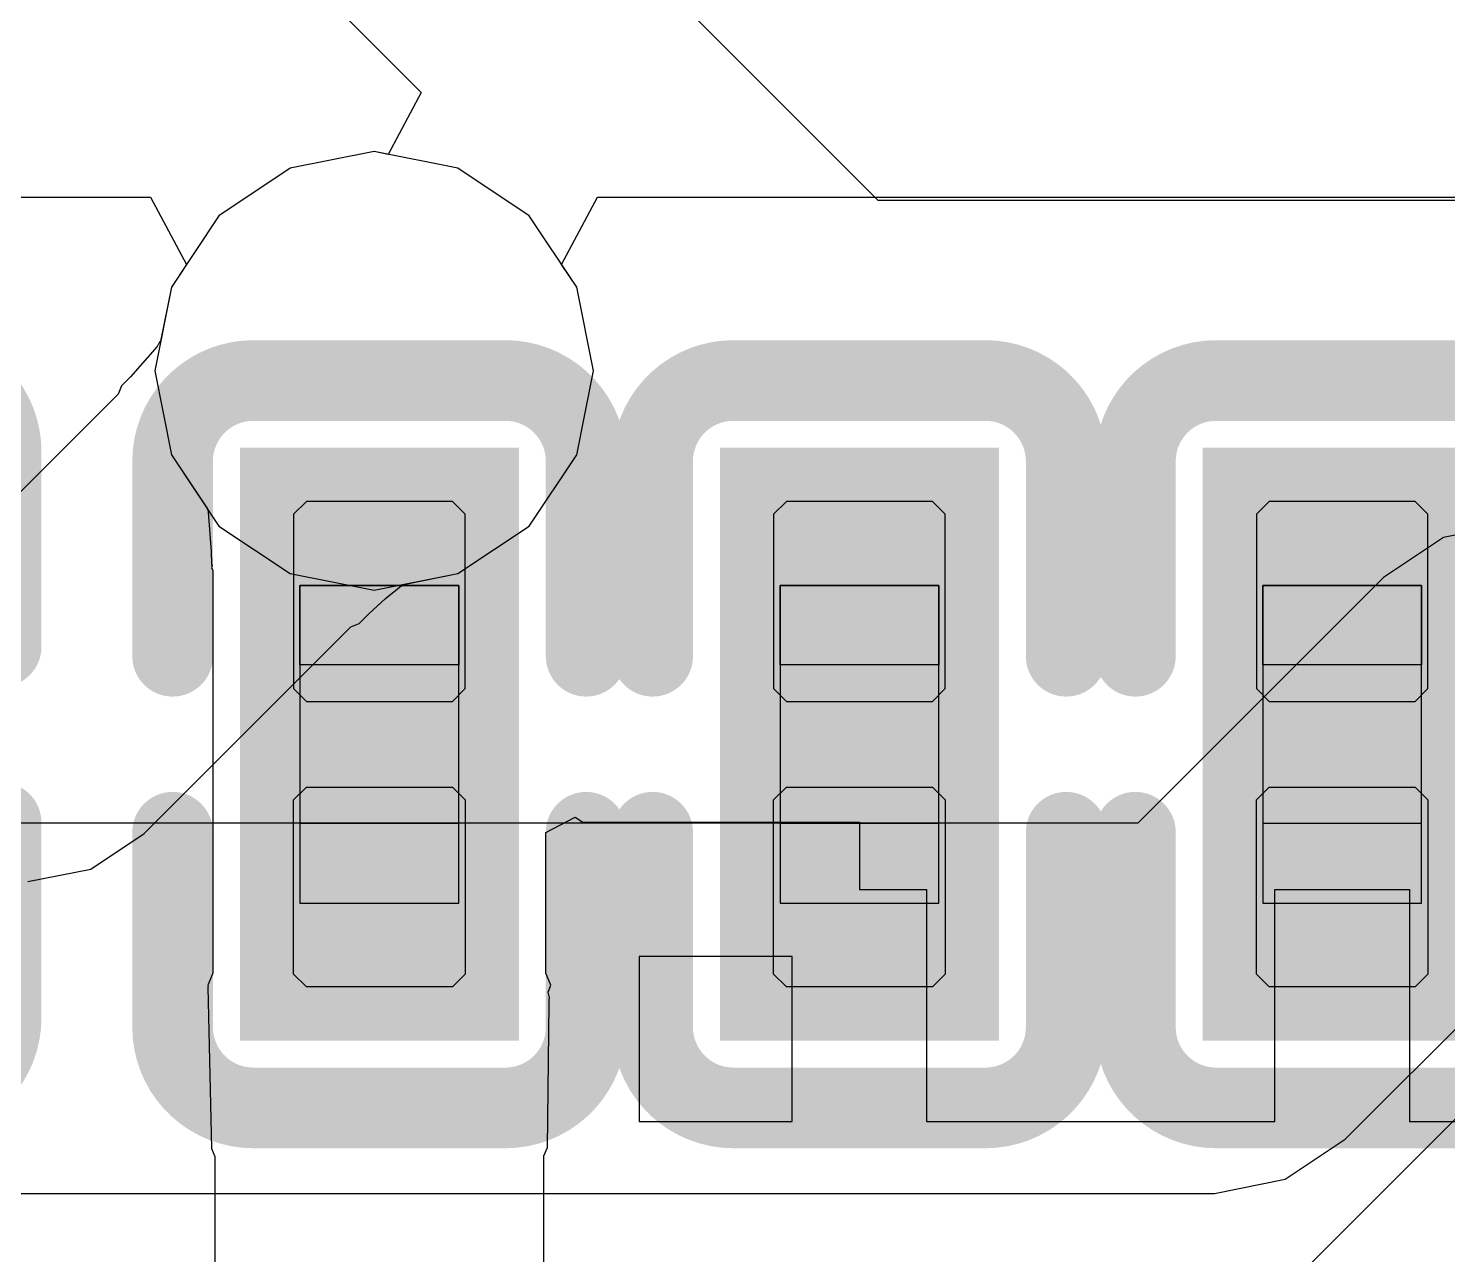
# Model space of a CAD drawing. Header units: millimetres. Extents: x 50 to 153, y 18 to 71.
# Drawn here: x 131.396 to 134.077, y 36.994 to 39.31 of the extents above; entities that cross this region are included whole.
import ezdxf

# ---------------------------------------------------------------- set-up
doc = ezdxf.new("R2010")
doc.units = ezdxf.units.MM
for name, color, linetype in [('BottomLayer', 5, 'Continuous'), ('BottomOverlay', 54, 'Continuous'), ('BottomPaste', 16, 'Continuous'), ('BottomSolder', 6, 'Continuous'), ('ConnectLayer', 7, 'Continuous'), ('Mechanical4', 56, 'Continuous'), ('Mechanical5', 56, 'Continuous'), ('TopOverlay', 2, 'Continuous')]:
    doc.layers.add(name, color=color, linetype=linetype)

# ---------------------------------------------------------------- blocks, each defined once
blk = doc.blocks.new('C0201_B_17')
at = {"layer": 'BottomLayer'}
for points in [[(-0.4623, -0.1444), (-0.0938, -0.1444), (-0.4623, 0.1796), (-0.0938, 0.1796)], [(0.0862, -0.1444), (0.4546, -0.1444), (0.0862, 0.1796), (0.4546, 0.1796)]]:
    blk.add_solid(points, dxfattribs=at)
at = {"layer": 'BottomOverlay', "const_width": 0.1524}
for points in [[(-0.6909, 0.2558, -0.414214), (-0.5385, 0.4082)], [(0.5308, 0.4082, -0.414214), (0.6832, 0.2558)], [(-0.5385, -0.373, -0.414214), (-0.6909, -0.2206)], [(0.6832, -0.2206, -0.414214), (0.5308, -0.373)]]:
    blk.add_lwpolyline(points, format="xyb", dxfattribs=at)
for points in [[(-0.17, 0.4082), (-0.5385, 0.4082)], [(0.5308, 0.4082), (0.1624, 0.4082)], [(-0.6909, -0.2206), (-0.6909, 0.2558)], [(0.6832, -0.2206), (0.6832, 0.2558)], [(-0.17, -0.373), (-0.5385, -0.373)], [(0.5308, -0.373), (0.1624, -0.373)]]:
    blk.add_lwpolyline(points, dxfattribs=at)
at = {"layer": 'BottomOverlay', "const_width": 0.0762}
for points in [[(-0.5766, 0.4082, 1), (-0.5004, 0.4082, 1)], [(-0.5766, 0.4082, 1), (-0.5004, 0.4082, 1)], [(-0.2081, 0.4082, 1), (-0.1319, 0.4082, 1)], [(0.1243, 0.4082, 1), (0.2005, 0.4082, 1)], [(0.4927, 0.4082, 1), (0.5689, 0.4082, 1)], [(0.4927, 0.4082, 1), (0.5689, 0.4082, 1)], [(-0.729, 0.2558, 1), (-0.6528, 0.2558, 1)], [(-0.729, 0.2558, 1), (-0.6528, 0.2558, 1)], [(0.6451, 0.2558, 1), (0.7213, 0.2558, 1)], [(0.6451, 0.2558, 1), (0.7213, 0.2558, 1)], [(-0.729, -0.2206, 1), (-0.6528, -0.2206, 1)], [(-0.729, -0.2206, 1), (-0.6528, -0.2206, 1)], [(0.6451, -0.2206, 1), (0.7213, -0.2206, 1)], [(0.6451, -0.2206, 1), (0.7213, -0.2206, 1)], [(-0.5766, -0.373, 1), (-0.5004, -0.373, 1)], [(-0.5766, -0.373, 1), (-0.5004, -0.373, 1)], [(-0.2081, -0.373, 1), (-0.1319, -0.373, 1)], [(0.1243, -0.373, 1), (0.2005, -0.373, 1)], [(0.4927, -0.373, 1), (0.5689, -0.373, 1)], [(0.4927, -0.373, 1), (0.5689, -0.373, 1)]]:
    blk.add_lwpolyline(points, format="xyb", close=True, dxfattribs=at)
at = {"layer": 'BottomPaste'}
for p, q in [((-0.4383, 0.1796), (-0.4623, 0.1556)), ((-0.1088, 0.1796), (-0.4383, 0.1796)), ((-0.0848, 0.1556), (-0.1088, 0.1796)), ((0.0772, 0.1556), (0.1012, 0.1796)), ((0.1012, 0.1796), (0.4306, 0.1796)), ((0.4306, 0.1796), (0.4546, 0.1556)), ((-0.4623, 0.1556), (-0.4623, -0.1204)), ((-0.0848, -0.1204), (-0.0848, 0.1556)), ((0.0772, -0.1204), (0.0772, 0.1556)), ((0.4546, 0.1556), (0.4546, -0.1204)), ((-0.4623, -0.1204), (-0.4383, -0.1444)), ((-0.1088, -0.1444), (-0.0848, -0.1204)), ((0.1012, -0.1444), (0.0772, -0.1204)), ((0.4546, -0.1204), (0.4306, -0.1444)), ((-0.4383, -0.1444), (-0.1088, -0.1444)), ((0.4306, -0.1444), (0.1012, -0.1444))]:
    blk.add_line(p, q, dxfattribs=at)
for points in [[(-0.4623, -0.1444), (-0.0938, -0.1444), (-0.4623, 0.1796), (-0.0938, 0.1796)], [(0.0862, -0.1444), (0.4546, -0.1444), (0.0862, 0.1796), (0.4546, 0.1796)]]:
    blk.add_solid(points, dxfattribs=at)
at = {"layer": 'BottomSolder'}
for points in [[(-0.5639, -0.246), (0.0078, -0.246), (-0.5639, 0.2812), (0.0078, 0.2812)], [(-0.0154, -0.246), (0.5562, -0.246), (-0.0154, 0.2812), (0.5562, 0.2812)]]:
    blk.add_solid(points, dxfattribs=at)
at = {"layer": 'Mechanical4'}
for p, q in [((0.2962, 0.1676), (-0.3038, 0.1676)), ((-0.3038, 0.1676), (-0.3038, -0.1324)), ((0.2962, -0.1324), (0.2962, 0.1676)), ((-0.3038, -0.1324), (0.2962, -0.1324))]:
    blk.add_line(p, q, dxfattribs=at)
at = {"layer": 'Mechanical5'}
for p, q in [((-0.3038, -0.1324), (-0.3038, 0.1676)), ((-0.3038, 0.1676), (-0.1538, 0.1676)), ((-0.1538, 0.1676), (-0.1538, -0.1324)), ((0.2962, 0.1676), (0.1462, 0.1676)), ((0.1462, 0.1676), (0.1462, -0.1324)), ((0.2962, -0.1324), (0.2962, 0.1676)), ((-0.1538, -0.1324), (-0.3038, -0.1324)), ((0.1462, -0.1324), (0.2962, -0.1324))]:
    blk.add_line(p, q, dxfattribs=at)
blk = doc.blocks.new('C0201_B_18')
at = {"layer": 'BottomLayer'}
for points in [[(-0.4623, -0.1444), (-0.0938, -0.1444), (-0.4623, 0.1796), (-0.0938, 0.1796)], [(0.0862, -0.1444), (0.4546, -0.1444), (0.0862, 0.1796), (0.4546, 0.1796)]]:
    blk.add_solid(points, dxfattribs=at)
at = {"layer": 'BottomOverlay', "const_width": 0.1524}
for points in [[(-0.6909, 0.2558, -0.414214), (-0.5385, 0.4082)], [(0.5308, 0.4082, -0.414214), (0.6832, 0.2558)], [(-0.5385, -0.373, -0.414214), (-0.6909, -0.2206)], [(0.6832, -0.2206, -0.414214), (0.5308, -0.373)]]:
    blk.add_lwpolyline(points, format="xyb", dxfattribs=at)
for points in [[(-0.17, 0.4082), (-0.5385, 0.4082)], [(0.5308, 0.4082), (0.1624, 0.4082)], [(-0.6909, -0.2206), (-0.6909, 0.2558)], [(0.6832, -0.2206), (0.6832, 0.2558)], [(-0.17, -0.373), (-0.5385, -0.373)], [(0.5308, -0.373), (0.1624, -0.373)]]:
    blk.add_lwpolyline(points, dxfattribs=at)
at = {"layer": 'BottomOverlay', "const_width": 0.0762}
for points in [[(-0.5766, 0.4082, 1), (-0.5004, 0.4082, 1)], [(-0.5766, 0.4082, 1), (-0.5004, 0.4082, 1)], [(-0.2081, 0.4082, 1), (-0.1319, 0.4082, 1)], [(0.1243, 0.4082, 1), (0.2005, 0.4082, 1)], [(0.4927, 0.4082, 1), (0.5689, 0.4082, 1)], [(0.4927, 0.4082, 1), (0.5689, 0.4082, 1)], [(-0.729, 0.2558, 1), (-0.6528, 0.2558, 1)], [(-0.729, 0.2558, 1), (-0.6528, 0.2558, 1)], [(0.6451, 0.2558, 1), (0.7213, 0.2558, 1)], [(0.6451, 0.2558, 1), (0.7213, 0.2558, 1)], [(-0.729, -0.2206, 1), (-0.6528, -0.2206, 1)], [(-0.729, -0.2206, 1), (-0.6528, -0.2206, 1)], [(0.6451, -0.2206, 1), (0.7213, -0.2206, 1)], [(0.6451, -0.2206, 1), (0.7213, -0.2206, 1)], [(-0.5766, -0.373, 1), (-0.5004, -0.373, 1)], [(-0.5766, -0.373, 1), (-0.5004, -0.373, 1)], [(-0.2081, -0.373, 1), (-0.1319, -0.373, 1)], [(0.1243, -0.373, 1), (0.2005, -0.373, 1)], [(0.4927, -0.373, 1), (0.5689, -0.373, 1)], [(0.4927, -0.373, 1), (0.5689, -0.373, 1)]]:
    blk.add_lwpolyline(points, format="xyb", close=True, dxfattribs=at)
at = {"layer": 'BottomPaste'}
for p, q in [((-0.4383, 0.1796), (-0.4623, 0.1556)), ((-0.1088, 0.1796), (-0.4383, 0.1796)), ((-0.0848, 0.1556), (-0.1088, 0.1796)), ((0.0772, 0.1556), (0.1012, 0.1796)), ((0.1012, 0.1796), (0.4306, 0.1796)), ((0.4306, 0.1796), (0.4546, 0.1556)), ((-0.4623, 0.1556), (-0.4623, -0.1204)), ((-0.0848, -0.1204), (-0.0848, 0.1556)), ((0.0772, -0.1204), (0.0772, 0.1556)), ((0.4546, 0.1556), (0.4546, -0.1204)), ((-0.4623, -0.1204), (-0.4383, -0.1444)), ((-0.1088, -0.1444), (-0.0848, -0.1204)), ((0.1012, -0.1444), (0.0772, -0.1204)), ((0.4546, -0.1204), (0.4306, -0.1444)), ((-0.4383, -0.1444), (-0.1088, -0.1444)), ((0.4306, -0.1444), (0.1012, -0.1444))]:
    blk.add_line(p, q, dxfattribs=at)
for points in [[(-0.4623, -0.1444), (-0.0938, -0.1444), (-0.4623, 0.1796), (-0.0938, 0.1796)], [(0.0862, -0.1444), (0.4546, -0.1444), (0.0862, 0.1796), (0.4546, 0.1796)]]:
    blk.add_solid(points, dxfattribs=at)
at = {"layer": 'BottomSolder'}
for points in [[(-0.5639, -0.246), (0.0078, -0.246), (-0.5639, 0.2812), (0.0078, 0.2812)], [(-0.0154, -0.246), (0.5562, -0.246), (-0.0154, 0.2812), (0.5562, 0.2812)]]:
    blk.add_solid(points, dxfattribs=at)
at = {"layer": 'Mechanical4'}
for p, q in [((0.2962, 0.1676), (-0.3038, 0.1676)), ((-0.3038, 0.1676), (-0.3038, -0.1324)), ((0.2962, -0.1324), (0.2962, 0.1676)), ((-0.3038, -0.1324), (0.2962, -0.1324))]:
    blk.add_line(p, q, dxfattribs=at)
at = {"layer": 'Mechanical5'}
for p, q in [((-0.3038, -0.1324), (-0.3038, 0.1676)), ((-0.3038, 0.1676), (-0.1538, 0.1676)), ((-0.1538, 0.1676), (-0.1538, -0.1324)), ((0.2962, 0.1676), (0.1462, 0.1676)), ((0.1462, 0.1676), (0.1462, -0.1324)), ((0.2962, -0.1324), (0.2962, 0.1676)), ((-0.1538, -0.1324), (-0.3038, -0.1324)), ((0.1462, -0.1324), (0.2962, -0.1324))]:
    blk.add_line(p, q, dxfattribs=at)
blk = doc.blocks.new('C0201_B_21')
at = {"layer": 'BottomLayer'}
for points in [[(-0.4623, -0.1444), (-0.0938, -0.1444), (-0.4623, 0.1796), (-0.0938, 0.1796)], [(0.0862, -0.1444), (0.4546, -0.1444), (0.0862, 0.1796), (0.4546, 0.1796)]]:
    blk.add_solid(points, dxfattribs=at)
at = {"layer": 'BottomOverlay', "const_width": 0.1524}
for points in [[(-0.6909, 0.2558, -0.414214), (-0.5385, 0.4082)], [(0.5308, 0.4082, -0.414214), (0.6832, 0.2558)], [(-0.5385, -0.373, -0.414214), (-0.6909, -0.2206)], [(0.6832, -0.2206, -0.414214), (0.5308, -0.373)]]:
    blk.add_lwpolyline(points, format="xyb", dxfattribs=at)
for points in [[(-0.17, 0.4082), (-0.5385, 0.4082)], [(0.5308, 0.4082), (0.1624, 0.4082)], [(-0.6909, -0.2206), (-0.6909, 0.2558)], [(0.6832, -0.2206), (0.6832, 0.2558)], [(-0.17, -0.373), (-0.5385, -0.373)], [(0.5308, -0.373), (0.1624, -0.373)]]:
    blk.add_lwpolyline(points, dxfattribs=at)
at = {"layer": 'BottomOverlay', "const_width": 0.0762}
for points in [[(-0.5766, 0.4082, 1), (-0.5004, 0.4082, 1)], [(-0.5766, 0.4082, 1), (-0.5004, 0.4082, 1)], [(-0.2081, 0.4082, 1), (-0.1319, 0.4082, 1)], [(0.1243, 0.4082, 1), (0.2005, 0.4082, 1)], [(0.4927, 0.4082, 1), (0.5689, 0.4082, 1)], [(0.4927, 0.4082, 1), (0.5689, 0.4082, 1)], [(-0.729, 0.2558, 1), (-0.6528, 0.2558, 1)], [(-0.729, 0.2558, 1), (-0.6528, 0.2558, 1)], [(0.6451, 0.2558, 1), (0.7213, 0.2558, 1)], [(0.6451, 0.2558, 1), (0.7213, 0.2558, 1)], [(-0.729, -0.2206, 1), (-0.6528, -0.2206, 1)], [(-0.729, -0.2206, 1), (-0.6528, -0.2206, 1)], [(0.6451, -0.2206, 1), (0.7213, -0.2206, 1)], [(0.6451, -0.2206, 1), (0.7213, -0.2206, 1)], [(-0.5766, -0.373, 1), (-0.5004, -0.373, 1)], [(-0.5766, -0.373, 1), (-0.5004, -0.373, 1)], [(-0.2081, -0.373, 1), (-0.1319, -0.373, 1)], [(0.1243, -0.373, 1), (0.2005, -0.373, 1)], [(0.4927, -0.373, 1), (0.5689, -0.373, 1)], [(0.4927, -0.373, 1), (0.5689, -0.373, 1)]]:
    blk.add_lwpolyline(points, format="xyb", close=True, dxfattribs=at)
at = {"layer": 'BottomPaste'}
for p, q in [((-0.4383, 0.1796), (-0.4623, 0.1556)), ((-0.1088, 0.1796), (-0.4383, 0.1796)), ((-0.0848, 0.1556), (-0.1088, 0.1796)), ((0.0772, 0.1556), (0.1012, 0.1796)), ((0.1012, 0.1796), (0.4306, 0.1796)), ((0.4306, 0.1796), (0.4546, 0.1556)), ((-0.4623, 0.1556), (-0.4623, -0.1204)), ((-0.0848, -0.1204), (-0.0848, 0.1556)), ((0.0772, -0.1204), (0.0772, 0.1556)), ((0.4546, 0.1556), (0.4546, -0.1204)), ((-0.4623, -0.1204), (-0.4383, -0.1444)), ((-0.1088, -0.1444), (-0.0848, -0.1204)), ((0.1012, -0.1444), (0.0772, -0.1204)), ((0.4546, -0.1204), (0.4306, -0.1444)), ((-0.4383, -0.1444), (-0.1088, -0.1444)), ((0.4306, -0.1444), (0.1012, -0.1444))]:
    blk.add_line(p, q, dxfattribs=at)
for points in [[(-0.4623, -0.1444), (-0.0938, -0.1444), (-0.4623, 0.1796), (-0.0938, 0.1796)], [(0.0862, -0.1444), (0.4546, -0.1444), (0.0862, 0.1796), (0.4546, 0.1796)]]:
    blk.add_solid(points, dxfattribs=at)
at = {"layer": 'BottomSolder'}
for points in [[(-0.5639, -0.246), (0.0078, -0.246), (-0.5639, 0.2812), (0.0078, 0.2812)], [(-0.0154, -0.246), (0.5562, -0.246), (-0.0154, 0.2812), (0.5562, 0.2812)]]:
    blk.add_solid(points, dxfattribs=at)
at = {"layer": 'Mechanical4'}
for p, q in [((0.2962, 0.1676), (-0.3038, 0.1676)), ((-0.3038, 0.1676), (-0.3038, -0.1324)), ((0.2962, -0.1324), (0.2962, 0.1676)), ((-0.3038, -0.1324), (0.2962, -0.1324))]:
    blk.add_line(p, q, dxfattribs=at)
at = {"layer": 'Mechanical5'}
for p, q in [((-0.3038, -0.1324), (-0.3038, 0.1676)), ((-0.3038, 0.1676), (-0.1538, 0.1676)), ((-0.1538, 0.1676), (-0.1538, -0.1324)), ((0.2962, 0.1676), (0.1462, 0.1676)), ((0.1462, 0.1676), (0.1462, -0.1324)), ((0.2962, -0.1324), (0.2962, 0.1676)), ((-0.1538, -0.1324), (-0.3038, -0.1324)), ((0.1462, -0.1324), (0.2962, -0.1324))]:
    blk.add_line(p, q, dxfattribs=at)
blk = doc.blocks.new('C0201_B_73')
at = {"layer": 'BottomLayer', "const_width": 0.324}
blk.add_lwpolyline([(-0.2558, 0.0176), (-0.3003, 0.0176)], dxfattribs=at)
at = {"layer": 'BottomLayer', "const_width": 0.162}
for points in [[(-0.3813, 0.0176, 1), (-0.2193, 0.0176, 1)], [(-0.3368, 0.0176, 1), (-0.1748, 0.0176, 1)]]:
    blk.add_lwpolyline(points, format="xyb", close=True, dxfattribs=at)
at = {"layer": 'BottomLayer'}
blk.add_solid([(0.0862, -0.1444), (0.4546, -0.1444), (0.0862, 0.1796), (0.4546, 0.1796)], dxfattribs=at)
at = {"layer": 'BottomOverlay', "const_width": 0.1524}
for points in [[(-0.6909, 0.2558, -0.414214), (-0.5385, 0.4082)], [(0.5308, 0.4082, -0.414214), (0.6832, 0.2558)], [(-0.5385, -0.373, -0.414214), (-0.6909, -0.2206)], [(0.6832, -0.2206, -0.414214), (0.5308, -0.373)]]:
    blk.add_lwpolyline(points, format="xyb", dxfattribs=at)
for points in [[(-0.17, 0.4082), (-0.5385, 0.4082)], [(0.5308, 0.4082), (0.1624, 0.4082)], [(-0.6909, -0.2206), (-0.6909, 0.2558)], [(0.6832, -0.2206), (0.6832, 0.2558)], [(-0.17, -0.373), (-0.5385, -0.373)], [(0.5308, -0.373), (0.1624, -0.373)]]:
    blk.add_lwpolyline(points, dxfattribs=at)
at = {"layer": 'BottomOverlay', "const_width": 0.0762}
for points in [[(-0.5766, 0.4082, 1), (-0.5004, 0.4082, 1)], [(-0.5766, 0.4082, 1), (-0.5004, 0.4082, 1)], [(-0.2081, 0.4082, 1), (-0.1319, 0.4082, 1)], [(0.1243, 0.4082, 1), (0.2005, 0.4082, 1)], [(0.4927, 0.4082, 1), (0.5689, 0.4082, 1)], [(0.4927, 0.4082, 1), (0.5689, 0.4082, 1)], [(-0.729, 0.2558, 1), (-0.6528, 0.2558, 1)], [(-0.729, 0.2558, 1), (-0.6528, 0.2558, 1)], [(0.6451, 0.2558, 1), (0.7213, 0.2558, 1)], [(0.6451, 0.2558, 1), (0.7213, 0.2558, 1)], [(-0.729, -0.2206, 1), (-0.6528, -0.2206, 1)], [(-0.729, -0.2206, 1), (-0.6528, -0.2206, 1)], [(0.6451, -0.2206, 1), (0.7213, -0.2206, 1)], [(0.6451, -0.2206, 1), (0.7213, -0.2206, 1)], [(-0.5766, -0.373, 1), (-0.5004, -0.373, 1)], [(-0.5766, -0.373, 1), (-0.5004, -0.373, 1)], [(-0.2081, -0.373, 1), (-0.1319, -0.373, 1)], [(0.1243, -0.373, 1), (0.2005, -0.373, 1)], [(0.4927, -0.373, 1), (0.5689, -0.373, 1)], [(0.4927, -0.373, 1), (0.5689, -0.373, 1)]]:
    blk.add_lwpolyline(points, format="xyb", close=True, dxfattribs=at)
at = {"layer": 'BottomPaste'}
for p, q in [((-0.4383, 0.1796), (-0.4623, 0.1556)), ((-0.1088, 0.1796), (-0.4383, 0.1796)), ((-0.0848, 0.1556), (-0.1088, 0.1796)), ((0.0772, 0.1556), (0.1012, 0.1796)), ((0.1012, 0.1796), (0.4306, 0.1796)), ((0.4306, 0.1796), (0.4546, 0.1556)), ((-0.4623, 0.1556), (-0.4623, -0.1204)), ((-0.0848, -0.1204), (-0.0848, 0.1556)), ((0.0772, -0.1204), (0.0772, 0.1556)), ((0.4546, 0.1556), (0.4546, -0.1204)), ((-0.4623, -0.1204), (-0.4383, -0.1444)), ((-0.1088, -0.1444), (-0.0848, -0.1204)), ((0.1012, -0.1444), (0.0772, -0.1204)), ((0.4546, -0.1204), (0.4306, -0.1444)), ((-0.4383, -0.1444), (-0.1088, -0.1444)), ((0.4306, -0.1444), (0.1012, -0.1444))]:
    blk.add_line(p, q, dxfattribs=at)
at = {"layer": 'BottomPaste', "const_width": 0.324}
blk.add_lwpolyline([(-0.2558, 0.0176), (-0.3003, 0.0176)], dxfattribs=at)
at = {"layer": 'BottomPaste', "const_width": 0.162}
for points in [[(-0.3813, 0.0176, 1), (-0.2193, 0.0176, 1)], [(-0.3368, 0.0176, 1), (-0.1748, 0.0176, 1)]]:
    blk.add_lwpolyline(points, format="xyb", close=True, dxfattribs=at)
at = {"layer": 'BottomPaste'}
blk.add_solid([(0.0862, -0.1444), (0.4546, -0.1444), (0.0862, 0.1796), (0.4546, 0.1796)], dxfattribs=at)
at = {"layer": 'BottomSolder', "const_width": 0.5272}
blk.add_lwpolyline([(-0.2558, 0.0176), (-0.3003, 0.0176)], dxfattribs=at)
at = {"layer": 'BottomSolder', "const_width": 0.2636}
for points in [[(-0.4321, 0.0176, 1), (-0.1685, 0.0176, 1)], [(-0.3876, 0.0176, 1), (-0.124, 0.0176, 1)]]:
    blk.add_lwpolyline(points, format="xyb", close=True, dxfattribs=at)
at = {"layer": 'BottomSolder'}
blk.add_solid([(-0.0154, -0.246), (0.5562, -0.246), (-0.0154, 0.2812), (0.5562, 0.2812)], dxfattribs=at)
at = {"layer": 'Mechanical4'}
for p, q in [((0.2962, 0.1676), (-0.3038, 0.1676)), ((-0.3038, 0.1676), (-0.3038, -0.1324)), ((0.2962, -0.1324), (0.2962, 0.1676)), ((-0.3038, -0.1324), (0.2962, -0.1324))]:
    blk.add_line(p, q, dxfattribs=at)
at = {"layer": 'Mechanical5'}
for p, q in [((-0.3038, -0.1324), (-0.3038, 0.1676)), ((-0.3038, 0.1676), (-0.1538, 0.1676)), ((-0.1538, 0.1676), (-0.1538, -0.1324)), ((0.2962, 0.1676), (0.1462, 0.1676)), ((0.1462, 0.1676), (0.1462, -0.1324)), ((0.2962, -0.1324), (0.2962, 0.1676)), ((-0.1538, -0.1324), (-0.3038, -0.1324)), ((0.1462, -0.1324), (0.2962, -0.1324))]:
    blk.add_line(p, q, dxfattribs=at)

msp = doc.modelspace()

# ---------------------------------------------------------------- linework, layer by layer
at = {"layer": 'ConnectLayer'}
for p, q in [((131.8275, 39.5001), (132.1382, 39.1894)), ((133.0016, 38.9852), (132.5296, 39.4572)), ((132.1382, 39.1894), (132.0756, 39.0723)), ((132.0491, 39.0776), (131.8905, 39.0461)), ((132.0491, 39.0776), (131.8905, 39.0461)), ((132.0491, 39.0776), (131.8905, 39.0461)), ((132.2076, 39.0461), (132.0491, 39.0776)), ((132.0756, 39.0723), (132.0491, 39.0776)), ((132.2076, 39.0461), (132.0491, 39.0776)), ((131.8905, 39.0461), (131.7561, 38.9562)), ((131.8905, 39.0461), (131.7561, 38.9562)), ((131.8905, 39.0461), (131.7561, 38.9562)), ((132.3421, 38.9562), (132.2076, 39.0461)), ((132.3421, 38.9562), (132.2076, 39.0461)), ((130.934, 38.9915), (131.6269, 38.9915)), ((131.6269, 38.9915), (131.6948, 38.8645)), ((132.4033, 38.8645), (132.4712, 38.9915)), ((132.4712, 38.9915), (134.777, 38.9915)), ((134.3097, 38.9852), (133.0016, 38.9852)), ((131.7561, 38.9562), (131.6662, 38.8218)), ((131.7561, 38.9562), (131.6662, 38.8218)), ((131.7561, 38.9562), (131.6662, 38.8218)), ((132.4319, 38.8218), (132.3421, 38.9562)), ((132.4319, 38.8218), (132.3421, 38.9562)), ((131.6948, 38.8645), (131.6662, 38.8218)), ((132.4319, 38.8218), (132.4033, 38.8645)), ((131.6662, 38.8218), (131.6347, 38.6632)), ((131.6662, 38.8218), (131.6347, 38.6632)), ((131.6662, 38.8218), (131.6347, 38.6632)), ((131.6662, 38.8218), (131.6459, 38.7198)), ((132.4634, 38.6632), (132.4319, 38.8218)), ((132.4634, 38.6632), (132.4319, 38.8218)), ((132.4634, 38.6632), (132.4319, 38.8218)), ((131.643, 38.7166), (131.6411, 38.7127)), ((131.644, 38.7174), (131.643, 38.7166)), ((131.645, 38.7191), (131.644, 38.7174)), ((131.6459, 38.7198), (131.645, 38.7191)), ((131.6391, 38.7097), (131.5888, 38.6521)), ((131.6405, 38.7117), (131.6391, 38.7097)), ((131.6411, 38.7127), (131.6405, 38.7117)), ((131.6347, 38.6632), (131.6662, 38.5047)), ((131.6347, 38.6632), (131.6662, 38.5047)), ((131.6347, 38.6632), (131.6662, 38.5047)), ((132.4319, 38.5047), (132.4634, 38.6632)), ((132.4319, 38.5047), (132.4634, 38.6632)), ((132.4319, 38.5047), (132.4634, 38.6632)), ((131.5722, 38.6352), (131.5659, 38.6195)), ((131.5888, 38.6521), (131.5722, 38.6352)), ((131.5659, 38.6195), (131.2663, 38.32)), ((131.6662, 38.5047), (131.7343, 38.4028)), ((131.6662, 38.5047), (131.7561, 38.3702)), ((131.6662, 38.5047), (131.7561, 38.3702)), ((132.3421, 38.3702), (132.4319, 38.5047)), ((132.3421, 38.3702), (132.4319, 38.5047)), ((132.3421, 38.3702), (132.4319, 38.5047)), ((131.7343, 38.4028), (131.7343, 38.4019)), ((131.7343, 38.4019), (131.7357, 38.3982)), ((131.7357, 38.3982), (131.7357, 38.398)), ((131.7357, 38.398), (131.736, 38.3968)), ((131.736, 38.3968), (131.7416, 38.322)), ((131.7561, 38.3702), (131.8905, 38.2804)), ((131.7561, 38.3702), (131.8905, 38.2804)), ((132.2076, 38.2804), (132.3421, 38.3702)), ((132.2076, 38.2804), (132.3421, 38.3702)), ((132.2076, 38.2804), (132.3421, 38.3702)), ((134.203, 38.3753), (134.0692, 38.3487)), ((134.0692, 38.3487), (133.9558, 38.2729)), ((131.7416, 38.322), (131.7418, 38.2988)), ((131.7418, 38.2988), (131.7432, 38.2955)), ((131.7432, 38.2955), (131.742, 38.2922)), ((131.742, 38.2922), (131.7448, 38.2864)), ((131.7448, 38.2864), (131.7448, 37.5257)), ((131.8905, 38.2804), (132.0491, 38.2489)), ((131.8905, 38.2804), (132.0491, 38.2489)), ((132.0491, 38.2489), (132.2076, 38.2804)), ((132.0491, 38.2489), (132.2076, 38.2804)), ((132.1024, 38.2572), (132.1032, 38.2582)), ((132.1032, 38.2582), (132.1049, 38.2592)), ((132.1049, 38.2592), (132.1056, 38.2601)), ((132.1056, 38.2601), (132.2076, 38.2804)), ((133.9557, 38.2729), (133.4917, 37.8089)), ((133.9558, 38.2729), (133.9557, 38.2729)), ((132.0395, 38.2045), (132.0705, 38.2331)), ((132.0705, 38.2331), (132.0932, 38.2516)), ((132.0932, 38.2516), (132.0975, 38.2547)), ((132.0975, 38.2547), (132.0985, 38.2553)), ((132.0985, 38.2553), (132.1024, 38.2572)), ((132.021, 38.1864), (132.0395, 38.2045)), ((131.6148, 37.7895), (132.0054, 38.1801)), ((132.0054, 38.1801), (132.021, 38.1864)), ((133.4917, 37.8089), (128.6887, 37.8089)), ((132.3736, 37.7913), (132.4293, 37.8203)), ((132.4293, 37.8203), (132.4434, 37.8109)), ((132.4434, 37.8109), (132.966, 37.8109)), ((132.966, 37.8109), (132.966, 37.6839)), ((131.514, 37.7221), (131.6148, 37.7895)), ((132.3736, 37.5257), (132.3736, 37.7913)), ((131.395, 37.6985), (131.514, 37.7221)), ((132.966, 37.6839), (133.093, 37.6839)), ((133.093, 37.6839), (133.093, 37.2457)), ((133.7508, 37.2457), (133.7508, 37.6839)), ((133.7508, 37.6839), (134.0048, 37.6839)), ((134.0048, 37.6839), (134.0048, 37.2457)), ((132.839, 37.5569), (132.55, 37.5569)), ((132.55, 37.5569), (132.55, 37.2457)), ((132.839, 37.2457), (132.839, 37.5569)), ((131.7448, 37.5257), (131.7353, 37.5027)), ((132.3831, 37.5027), (132.3736, 37.5257)), ((131.7353, 37.5027), (131.736, 37.501)), ((131.736, 37.501), (131.7353, 37.4992)), ((131.7353, 37.4992), (131.7419, 37.1944)), ((132.3778, 37.4899), (132.3831, 37.5027)), ((132.3806, 37.4797), (132.3778, 37.4899)), ((132.3765, 37.196), (132.3797, 37.4691)), ((132.3797, 37.4691), (132.3801, 37.4752)), ((132.3801, 37.4752), (132.3806, 37.4797)), ((133.8838, 37.2121), (134.1455, 37.4738)), ((134.2651, 37.424), (132.2644, 35.4234)), ((132.55, 37.2457), (132.839, 37.2457)), ((133.093, 37.2457), (133.382, 37.2457)), ((133.382, 37.2457), (133.382, 37.2457)), ((133.382, 37.2457), (133.4618, 37.2457)), ((133.4618, 37.2457), (133.4618, 37.2457)), ((133.4618, 37.2457), (133.7508, 37.2457)), ((134.0048, 37.2457), (134.262, 37.2457)), ((133.7703, 37.1363), (133.8838, 37.2121)), ((131.7419, 37.1944), (131.7484, 37.1795)), ((132.37, 37.1806), (132.3765, 37.196)), ((131.7484, 37.1795), (131.7484, 36.6973)), ((132.37, 36.826), (132.37, 37.1806)), ((133.6366, 37.1097), (133.7703, 37.1363)), ((128.5439, 37.1097), (133.6366, 37.1097))]:
    msp.add_line(p, q, dxfattribs=at)
at = {"layer": 'TopOverlay', "const_width": 0.1}
msp.add_lwpolyline([(152.5477, 50.1974, 1), (111.3241, 50.1974, 1)], format="xyb", close=True, dxfattribs=at)

# ---------------------------------------------------------------- block references
at = {"rotation": 270}
for name, p in [('C0201_B_73', (130.9365, 37.9724)), ('C0201_B_21', (132.0416, 37.9543)), ('C0201_B_17', (132.9484, 37.9543)), ('C0201_B_18', (133.8603, 37.9543))]:
    msp.add_blockref(name, p, dxfattribs=at)

doc.saveas('drawing.dxf')
